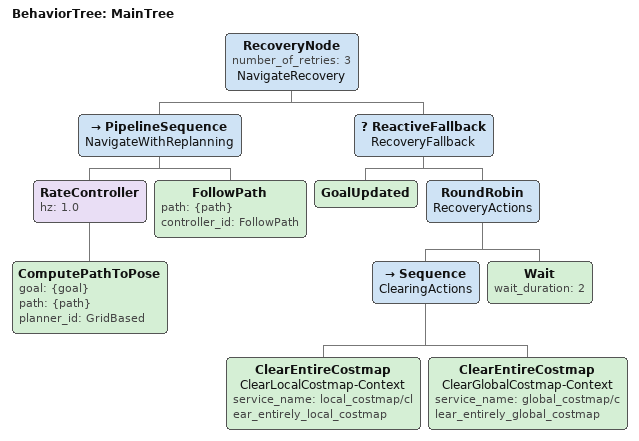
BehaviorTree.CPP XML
<root main_tree_to_execute="MainTree">
  <BehaviorTree ID="MainTree">
    <RecoveryNode number_of_retries="3" name="NavigateRecovery">
      <PipelineSequence name="NavigateWithReplanning">
        <RateController hz="1.0">
          <ComputePathToPose goal="{goal}" path="{path}" planner_id="GridBased"/>
        </RateController>
        <FollowPath path="{path}" controller_id="FollowPath"/>
      </PipelineSequence>
      <ReactiveFallback name="RecoveryFallback">
        <GoalUpdated/>
        <RoundRobin name="RecoveryActions">
          <Sequence name="ClearingActions">
            <ClearEntireCostmap name="ClearLocalCostmap-Context" service_name="local_costmap/clear_entirely_local_costmap"/>
            <ClearEntireCostmap name="ClearGlobalCostmap-Context" service_name="global_costmap/clear_entirely_global_costmap"/>
          </Sequence>
          <Wait wait_duration="2"/>
        </RoundRobin>
      </ReactiveFallback>
    </RecoveryNode>
  </BehaviorTree>
</root>
